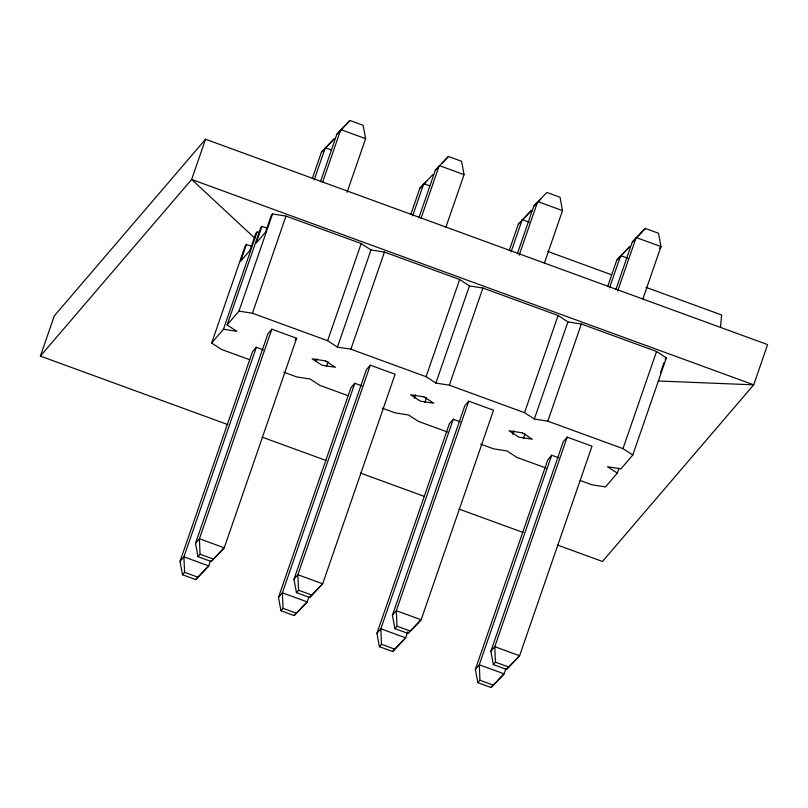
<?xml version="1.0" encoding="UTF-8"?>
<svg xmlns="http://www.w3.org/2000/svg" width="808" height="808" viewBox="0 0 808 808"><rect width="100%" height="100%" fill="white"/><g stroke="black" fill="none" stroke-linecap="round" stroke-linejoin="round"><path stroke-width="1.21" d="M720.473 327.402L721.625 314.989L645.956 287.335M227.755 424.564L40.4 356.106L54.298 315.888L205.545 139.239L767.6 344.612L753.702 384.83L602.455 561.479L557.389 545.016M205.545 139.239L191.658 179.457L40.4 356.106M249.642 359.722L221.442 349.42L211.646 343.036L245.218 245.874L246.44 244.45L251.177 246.188M246.44 244.45L240.622 261.287L250.015 250.318L255.823 233.482L257.045 232.058L259.499 232.441M211.646 343.036L223.473 329.209L257.045 232.058M223.473 329.209L236.936 331.331L227.139 324.937L260.711 227.785L261.923 226.361L266.66 228.088M261.923 226.361L256.116 243.188L265.499 232.219L271.316 215.393L272.538 213.969L286.002 216.079L361.196 243.551L370.993 249.945L384.457 252.056L459.651 279.528L469.448 285.921L482.911 288.032L558.106 315.504L567.903 321.897L581.366 324.008L656.561 351.48L666.358 357.863L632.785 455.025L620.958 468.842L607.495 466.731L617.302 473.114L605.465 486.931L592.011 484.82L580.255 480.528M227.139 324.937L238.966 311.12L272.538 213.969M238.966 311.12L252.429 313.231L286.002 216.079M210.383 561.146L208.737 565.913L195.677 579.578L182.497 574.761L180.022 561.409L252.429 351.854L256.338 347.299L263.428 349.894M312.332 178.497L321.402 152.257L334.462 138.592L321.402 152.257M256.338 347.299L183.931 556.843L184.578 572.347L182.497 574.761M314.181 179.901L325.311 147.702L331.209 149.854M195.516 543.309L267.923 333.765L271.831 329.209L296.637 338.269L224.23 547.814L211.171 561.489L197.99 556.672L195.516 543.309L199.414 538.754L271.831 329.209M320.412 181.881L336.896 134.168L349.945 120.493L363.125 125.311L365.61 138.673L347.056 192.344M322.665 182.093L340.794 129.603L365.61 138.673M316.241 361.237L317.059 358.863M632.785 455.025L622.988 448.632L547.794 421.16L534.33 419.049L524.533 412.666L449.339 385.184L435.876 383.073L426.079 376.69L350.884 349.207L337.421 347.097L327.624 340.713L361.196 243.551M326.452 366.438L328.088 361.701M337.421 347.097L370.993 249.945M350.884 349.207L384.457 252.056M308.838 597.122L307.191 601.889L294.132 615.555L280.952 610.737L278.477 597.375L350.884 387.83L354.793 383.275L361.883 385.86M410.787 214.474L419.857 188.234L432.916 174.568M354.793 383.275L282.386 592.82L283.032 608.313L280.952 610.737M412.636 215.877L423.766 183.679L429.674 185.83M293.971 579.285L366.377 369.741L370.286 365.186L395.092 374.245L322.685 583.79L309.626 597.465L296.445 592.648L293.971 579.285L297.869 574.73L370.286 365.186M418.867 217.847L435.35 170.145L448.41 156.469L461.58 161.287L464.065 174.649L445.925 227.129M421.12 218.059L439.259 165.579L464.065 174.649M414.282 398.394L415.514 394.839M426.079 376.69L459.651 279.528M424.907 402.414L426.543 397.677M435.876 383.073L469.448 285.921M449.339 385.184L482.911 288.032M407.707 631.906L405.646 637.855L392.587 651.531L379.417 646.713L376.932 633.351L449.339 423.806L453.248 419.251L460.338 421.837M509.252 250.45L518.312 224.21L531.371 210.534L518.312 224.21M453.248 419.251L380.841 628.796L381.487 644.289L379.417 646.713M511.09 251.854L522.221 219.645L529.311 222.24M392.425 615.262L464.832 405.717L468.741 401.162L493.547 410.222L421.14 619.766L408.08 633.432L394.9 628.624L392.425 615.262L396.334 610.707L468.741 401.162M517.322 253.823L533.805 206.111L546.865 192.445L560.045 197.263L562.52 210.625L544.38 263.105M519.16 255.227L537.714 201.556L562.52 210.625M512.747 434.371L513.969 430.816M524.533 412.666L558.106 315.504M523.362 438.391L524.998 433.644M534.33 419.049L567.903 321.897M547.794 421.16L581.366 324.008M505.747 669.075L504.101 673.832L491.052 687.507L477.871 682.689L475.387 669.327L547.804 459.782L551.702 455.227L558.793 457.813M607.707 286.426L616.767 260.186L629.826 246.511L616.767 260.186M551.702 455.227L479.296 664.772L479.942 680.265L477.871 682.689M609.545 287.83L620.675 255.621L627.765 258.217M490.88 651.238L563.287 441.693L567.196 437.128L592.001 446.198L519.595 655.742L506.535 669.408L493.355 664.6L490.88 651.238L494.789 646.673L567.196 437.128M615.837 289.618L632.26 242.087L645.319 228.422L658.5 233.239L660.974 246.591L642.905 298.869M617.686 291.001L636.169 237.532L660.974 246.591L659.409 248.42M622.988 448.632L656.561 351.48M617.302 473.114L618.938 468.377M660.49 372.761L663.974 362.661M349.945 120.493L336.896 134.168M448.41 156.469L442.107 163.216M295.071 340.097L296.637 338.269M180.022 561.409L183.931 556.843L208.737 565.913L195.677 579.578M197.99 556.672L200.061 554.248L199.414 538.754L224.23 547.814L211.171 561.489M278.477 597.375L282.386 592.82L307.191 601.889L294.132 615.555M296.445 592.648L298.526 590.224L297.869 574.73L322.685 583.79L309.626 597.465M645.319 228.422L632.26 242.087M376.932 633.351L380.841 628.796L405.646 637.855L392.587 651.531M394.9 628.624L396.981 626.2L396.334 610.707L421.14 619.766L408.08 633.432M665.146 359.287L666.358 357.863M475.387 669.327L479.296 664.772L504.101 673.832L491.052 687.507M493.355 664.6L495.435 662.176L494.789 646.673L519.595 655.742L506.535 669.408M435.35 170.145L438.734 166.68M419.857 188.234L426.614 181.315M533.805 206.111L540.562 199.192M658.116 380.982L753.702 384.83L191.658 179.457L254.843 238.219M547.834 251.48L611.676 274.811M252.429 313.231L327.624 340.713M283.719 372.175L296.637 376.892L310.1 379.013L319.897 385.396L348.096 395.698M382.174 408.151L395.092 412.868L408.555 414.979L418.352 421.372L447.733 432.098M480.629 444.127L493.557 448.844L507.01 450.955L516.807 457.348L546.188 468.074M262.135 437.128L326.169 460.53M360.56 473.094L424.584 496.486M458.974 509.05L523.008 532.452M200.061 554.248L213.241 559.065M298.526 590.224L311.696 595.041M396.981 626.2L410.161 631.018M495.435 662.176L508.616 666.994M184.578 572.347L197.758 577.154M283.032 608.313L296.213 613.131M381.487 644.289L394.668 649.107M479.942 680.265L493.122 685.083M325.594 360.913L312.13 358.803L321.927 365.186L335.391 367.297L325.594 360.913M424.049 396.89L410.585 394.779L420.382 401.162L433.846 403.273L424.049 396.89M522.503 432.866L509.04 430.755L518.847 437.138L532.3 439.249L522.503 432.866"/></g></svg>
